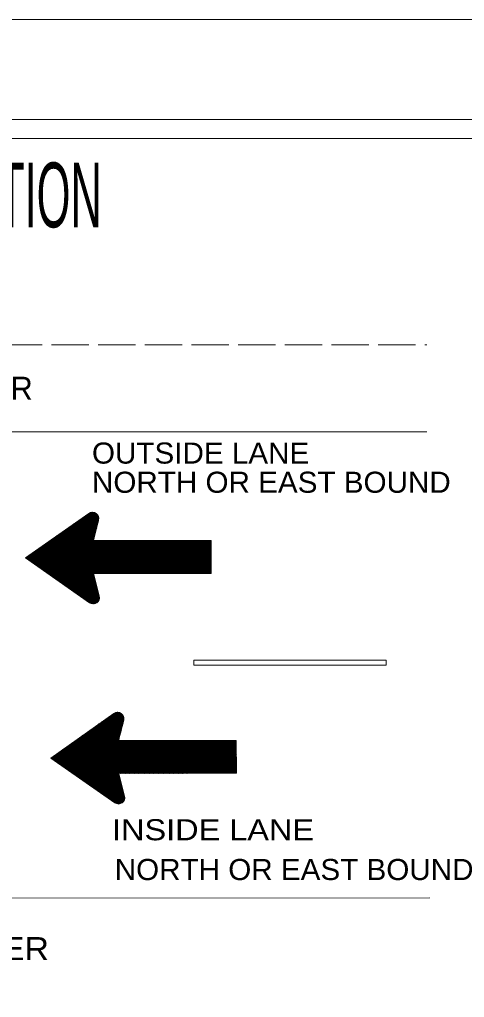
# Model space of a CAD drawing. Extents: x -364 to 1202, y -163 to 406.
# Drawn here: x 824.5 to 953.2, y 115.2 to 398.3 of the extents above; entities that cross this region are included whole.
import ezdxf
from ezdxf.enums import TextEntityAlignment as Align

# ---------------------------------------------------------------- set-up
doc = ezdxf.new("R2010")
doc.units = 0
doc.header["$LTSCALE"] = 1.8
doc.linetypes.add('LONG_DASHED', pattern=[7.5, 6, -1.5])
doc.layers.add('1', color=7, linetype='Continuous', lineweight=13)

msp = doc.modelspace()

# ---------------------------------------------------------------- linework, layer by layer
at = {"layer": '1', "linetype": 'LONG_DASHED'}
msp.add_line((536.747, 304.167), (942.397, 304.167), dxfattribs=at)
at = {"layer": '1'}
for p, q in [((536.747, 278.959), (942.397, 278.959)), ((826.208, 242.498), (844.53, 255.344)), ((829.381, 240.325), (844.257, 255.127)), ((829.553, 240.153), (844.86, 255.52)), ((829.719, 240.105), (845.195, 255.627)), ((829.836, 239.99), (845.521, 255.68)), ((829.938, 239.947), (845.75, 255.68)), ((830.108, 239.82), (845.922, 255.627)), ((830.217, 239.662), (846.135, 255.627)), ((830.345, 239.605), (846.305, 255.52)), ((830.492, 239.489), (846.477, 255.459)), ((830.671, 239.382), (846.635, 255.412)), ((830.775, 239.268), (846.748, 255.244)), ((830.947, 239.268), (846.871, 255.127)), ((831.11, 239.109), (847.032, 254.96)), ((831.283, 239.052), (847.081, 254.848)), ((828.664, 240.775), (840.186, 252.342)), ((828.825, 240.716), (841.02, 252.9)), ((828.995, 240.602), (841.858, 253.406)), ((829.108, 240.436), (842.634, 254.014)), ((829.227, 240.383), (843.463, 254.562)), ((831.394, 238.881), (847.19, 254.733)), ((831.502, 238.77), (847.257, 254.562)), ((831.607, 238.714), (847.362, 254.348)), ((831.78, 238.597), (847.362, 254.186)), ((831.952, 238.487), (847.362, 253.969)), ((832.064, 238.377), (847.362, 253.735)), ((832.224, 238.317), (847.362, 253.456)), ((832.335, 238.27), (847.315, 253.125)), ((832.501, 238.092), (847.19, 252.848)), ((832.618, 237.99), (847.139, 252.504)), ((832.781, 237.933), (847.032, 252.23)), ((827.999, 241.274), (836.232, 249.457)), ((828.161, 241.169), (836.958, 250.065)), ((828.268, 241.046), (837.791, 250.561)), ((828.396, 240.932), (838.622, 251.182)), ((828.499, 240.883), (839.403, 251.741)), ((832.958, 237.823), (846.972, 251.846)), ((833.063, 237.716), (846.871, 251.63)), ((833.171, 237.596), (846.807, 251.234)), ((833.346, 237.545), (846.695, 250.95)), ((833.448, 237.437), (846.695, 250.561)), ((833.618, 237.326), (846.587, 250.279)), ((833.728, 237.205), (846.477, 249.954)), ((833.833, 237.096), (846.41, 249.682)), ((834.062, 237.042), (846.305, 249.284)), ((827.277, 241.768), (832.172, 246.618)), ((827.434, 241.661), (832.958, 247.173)), ((827.605, 241.613), (833.728, 247.776)), ((827.663, 241.489), (834.622, 248.339)), ((827.889, 241.375), (835.395, 248.948)), ((834.18, 236.933), (846.206, 248.999)), ((834.288, 236.87), (846.135, 248.673)), ((834.509, 236.711), (846.079, 248.339)), ((834.622, 236.649), (846.034, 248.06)), ((834.735, 236.542), (845.922, 247.672)), ((834.844, 236.439), (845.922, 247.505)), ((835.012, 236.327), (846.206, 247.505)), ((835.179, 236.267), (846.41, 247.505)), ((835.282, 236.154), (846.695, 247.505)), ((835.395, 236.043), (846.871, 247.505)), ((835.566, 235.983), (847.139, 247.505)), ((835.673, 235.872), (847.362, 247.505)), ((835.845, 235.77), (847.636, 247.505)), ((836.017, 235.645), (847.873, 247.505)), ((836.128, 235.533), (848.14, 247.505)), ((836.3, 235.487), (848.305, 247.505)), ((836.401, 235.372), (848.582, 247.505)), ((836.572, 235.25), (848.817, 247.505)), ((836.675, 235.147), (849.032, 247.505)), ((836.847, 235.042), (849.317, 247.505)), ((836.958, 234.981), (849.533, 247.505)), ((837.129, 234.876), (849.759, 247.505)), ((837.238, 234.759), (850.034, 247.505)), ((837.402, 234.703), (850.254, 247.505)), ((837.572, 234.594), (850.48, 247.505)), ((837.686, 234.489), (850.76, 247.505)), ((837.791, 234.378), (850.981, 247.505)), ((837.965, 234.253), (851.206, 247.505)), ((838.13, 234.208), (851.433, 247.505)), ((838.291, 234.041), (851.645, 247.505)), ((838.401, 233.93), (851.919, 247.505)), ((838.523, 233.864), (852.157, 247.505)), ((838.622, 233.814), (852.429, 247.505)), ((838.792, 233.698), (852.642, 247.505)), ((838.962, 233.596), (852.873, 247.505)), ((839.076, 233.486), (853.097, 247.505)), ((839.246, 233.371), (853.374, 247.505)), ((839.352, 233.314), (853.598, 247.505)), ((839.519, 233.202), (853.868, 247.505)), ((839.686, 233.096), (854.096, 247.505)), ((839.795, 232.985), (854.318, 247.505)), ((839.956, 232.869), (854.546, 247.505)), ((840.079, 232.816), (854.762, 247.505)), ((840.186, 232.699), (854.983, 247.505)), ((840.353, 232.586), (855.264, 247.505)), ((845.922, 237.99), (855.484, 247.505)), ((846.206, 237.99), (855.766, 247.505)), ((846.41, 237.99), (855.981, 247.505)), ((846.695, 237.99), (856.218, 247.505)), ((846.871, 237.99), (856.439, 247.505)), ((847.139, 237.99), (856.708, 247.505)), ((847.362, 237.99), (856.993, 247.505)), ((847.636, 237.99), (857.158, 247.505)), ((847.873, 237.99), (857.377, 247.505)), ((848.14, 237.99), (857.662, 247.505)), ((848.305, 237.99), (857.884, 247.505)), ((848.582, 237.99), (858.104, 247.505)), ((848.753, 237.99), (858.383, 247.505)), ((849.032, 237.99), (858.596, 247.505)), ((849.317, 237.99), (858.823, 247.505)), ((849.477, 237.99), (859.05, 247.505)), ((849.759, 237.99), (859.323, 247.505)), ((850.034, 237.99), (859.554, 247.505)), ((850.254, 237.99), (859.83, 247.505)), ((850.48, 237.99), (860.115, 247.505)), ((850.76, 237.99), (860.331, 247.505)), ((850.981, 237.99), (860.548, 247.505)), ((851.206, 237.99), (860.776, 247.505)), ((851.433, 237.99), (860.991, 247.505)), ((851.645, 237.99), (861.224, 247.505)), ((851.875, 237.99), (861.506, 247.505)), ((852.157, 237.99), (861.713, 247.505)), ((852.429, 237.99), (861.997, 247.505)), ((852.642, 237.99), (862.166, 247.505)), ((852.873, 237.99), (862.448, 247.505)), ((853.097, 237.99), (862.664, 247.505)), ((853.374, 237.99), (862.947, 247.505)), ((853.598, 237.99), (863.175, 247.505)), ((853.868, 237.99), (863.39, 247.505)), ((854.096, 237.99), (863.602, 247.505)), ((854.318, 237.99), (863.886, 247.505)), ((854.546, 237.99), (864.121, 247.505)), ((854.762, 237.99), (864.329, 247.505)), ((854.983, 237.99), (864.613, 247.505)), ((855.264, 237.99), (864.839, 247.505)), ((855.484, 237.99), (865.06, 247.505)), ((855.766, 237.99), (865.28, 247.505)), ((855.981, 237.99), (865.552, 247.505)), ((856.218, 237.99), (865.788, 247.505)), ((856.439, 237.99), (866.063, 247.505)), ((856.708, 237.99), (866.348, 247.505)), ((856.993, 237.99), (866.508, 247.505)), ((857.158, 237.99), (866.785, 247.505)), ((857.377, 237.99), (866.943, 247.505)), ((857.662, 237.99), (867.223, 247.505)), ((857.884, 237.99), (867.453, 247.505)), ((858.104, 237.99), (867.735, 247.505)), ((858.383, 237.99), (867.949, 247.505)), ((858.596, 237.99), (868.18, 247.505)), ((858.823, 237.99), (868.398, 247.505)), ((859.05, 237.99), (868.677, 247.505)), ((859.323, 237.99), (868.897, 247.505)), ((859.554, 237.99), (869.126, 247.505)), ((859.83, 237.99), (869.409, 247.505)), ((860.115, 237.99), (869.623, 247.505)), ((860.331, 237.99), (869.853, 247.505)), ((860.492, 237.99), (870.066, 247.505)), ((860.776, 237.99), (870.351, 247.505)), ((860.991, 237.99), (870.566, 247.505)), ((861.224, 237.99), (870.851, 247.505)), ((861.506, 237.99), (871.009, 247.505)), ((861.713, 237.99), (871.288, 247.505)), ((861.937, 237.99), (871.518, 247.505)), ((862.166, 237.99), (871.791, 247.505)), ((862.448, 237.99), (872.015, 247.505)), ((862.664, 237.99), (872.237, 247.505)), ((862.947, 237.99), (872.465, 247.505)), ((863.105, 237.99), (872.68, 247.505)), ((863.39, 237.99), (872.964, 247.505)), ((863.602, 237.99), (873.189, 247.505)), ((863.886, 237.99), (873.472, 247.505)), ((864.121, 237.99), (873.691, 247.505)), ((864.329, 237.99), (873.963, 247.505)), ((864.613, 237.99), (874.171, 247.505)), ((864.839, 237.99), (874.408, 247.505)), ((865.06, 237.99), (874.629, 247.505)), ((865.28, 237.99), (874.902, 247.505)), ((865.552, 237.99), (875.081, 247.505)), ((865.788, 237.99), (875.356, 247.505)), ((866.063, 237.99), (875.568, 247.505)), ((866.284, 237.99), (875.852, 247.505)), ((866.508, 237.99), (876.023, 247.505)), ((866.785, 237.99), (876.294, 247.505)), ((866.943, 237.99), (876.581, 247.505)), ((867.223, 237.99), (876.748, 247.505)), ((867.453, 237.99), (877.013, 247.505)), ((867.667, 237.99), (877.245, 247.505)), ((867.949, 237.99), (877.472, 247.505)), ((868.18, 237.99), (877.744, 247.505)), ((868.398, 237.99), (877.968, 247.505)), ((868.677, 237.99), (878.241, 247.505)), ((868.897, 237.99), (878.477, 247.505)), ((869.126, 237.99), (878.753, 247.505)), ((869.409, 237.99), (878.911, 247.505)), ((869.623, 237.99), (879.138, 247.505)), ((869.853, 237.99), (879.421, 247.505)), ((870.066, 237.99), (879.696, 247.505)), ((870.351, 237.99), (879.92, 247.505)), ((870.566, 237.99), (879.92, 247.33)), ((870.79, 237.99), (879.92, 247.059)), ((871.009, 237.99), (879.92, 246.832)), ((871.288, 237.99), (879.92, 246.563)), ((871.518, 237.99), (879.92, 246.276)), ((826.599, 242.269), (828.161, 243.834)), ((826.722, 242.172), (828.95, 244.329)), ((826.826, 242.042), (829.719, 244.953)), ((826.936, 241.999), (830.56, 245.505)), ((827.109, 241.892), (831.394, 246.065)), ((871.791, 237.99), (879.92, 246.107)), ((872.015, 237.99), (879.92, 245.89)), ((872.237, 237.99), (879.92, 245.61)), ((872.465, 237.99), (879.92, 245.39)), ((872.68, 237.99), (879.92, 245.106)), ((872.909, 237.99), (879.92, 244.883)), ((873.189, 237.99), (879.92, 244.612)), ((873.472, 237.99), (879.92, 244.394)), ((873.691, 237.99), (879.92, 244.225)), ((873.963, 237.99), (879.92, 243.947)), ((874.128, 237.99), (879.92, 243.719)), ((844.752, 229.523), (826.208, 242.498)), ((826.322, 242.443), (826.495, 242.662)), ((826.441, 242.326), (827.333, 243.225)), ((874.408, 237.99), (879.92, 243.435)), ((874.629, 237.99), (879.92, 243.225)), ((874.902, 237.99), (879.92, 242.945)), ((875.081, 237.99), (879.92, 242.726)), ((875.356, 237.99), (879.92, 242.498)), ((875.568, 237.99), (879.92, 242.269)), ((875.852, 237.99), (879.92, 241.999)), ((876.023, 237.99), (879.92, 241.837)), ((876.294, 237.99), (879.92, 241.554)), ((876.581, 237.99), (879.92, 241.33)), ((876.748, 237.99), (879.92, 241.046)), ((877.013, 237.99), (879.92, 240.82)), ((840.466, 232.538), (845.861, 237.823)), ((877.245, 237.99), (879.92, 240.602)), ((877.472, 237.99), (879.92, 240.325)), ((877.744, 237.99), (879.92, 240.105)), ((877.968, 237.99), (879.92, 239.883)), ((878.241, 237.99), (879.92, 239.605)), ((878.477, 237.99), (879.92, 239.382)), ((878.694, 237.99), (879.92, 239.155)), ((878.911, 237.99), (879.92, 238.881)), ((879.138, 237.99), (879.92, 238.714)), ((879.421, 237.99), (879.92, 238.428)), ((879.696, 237.99), (879.92, 238.218)), ((879.868, 237.99), (879.92, 237.99)), ((840.633, 232.367), (845.922, 237.716)), ((840.738, 232.265), (845.975, 237.488)), ((840.911, 232.201), (846.034, 237.326)), ((841.02, 232.089), (846.079, 237.096)), ((841.188, 232.031), (846.135, 236.933)), ((841.347, 231.869), (846.206, 236.711)), ((841.521, 231.756), (846.206, 236.542)), ((841.631, 231.698), (846.305, 236.327)), ((841.747, 231.588), (846.305, 236.154)), ((841.906, 231.471), (846.352, 235.983)), ((842.03, 231.428), (846.41, 235.77)), ((842.175, 231.321), (846.41, 235.603)), ((842.303, 231.256), (846.529, 235.429)), ((842.459, 231.142), (846.587, 235.25)), ((842.575, 230.973), (846.587, 235.042)), ((842.738, 230.913), (846.695, 234.876)), ((842.905, 230.81), (846.695, 234.649)), ((843.021, 230.7), (846.748, 234.489)), ((843.139, 230.583), (846.871, 234.253)), ((843.296, 230.54), (846.871, 234.096)), ((843.463, 230.475), (846.916, 233.93)), ((843.567, 230.313), (846.972, 233.698)), ((843.747, 230.205), (847.032, 233.486)), ((843.851, 230.14), (847.032, 233.314)), ((843.972, 230.031), (847.081, 233.152)), ((844.078, 229.922), (847.139, 232.92)), ((844.297, 229.809), (847.19, 232.816)), ((844.411, 229.756), (847.257, 232.538)), ((844.58, 229.65), (847.315, 232.367)), ((844.684, 229.523), (847.362, 232.201)), ((844.86, 229.422), (847.362, 232.031)), ((845.016, 229.376), (847.469, 231.805)), ((845.195, 229.311), (847.525, 231.647)), ((845.363, 229.247), (847.525, 231.428)), ((845.581, 229.196), (847.595, 231.256)), ((845.806, 229.14), (847.595, 230.973)), ((846.079, 229.196), (847.595, 230.7)), ((846.41, 229.311), (847.469, 230.419)), ((846.916, 229.582), (847.19, 229.866)), ((833.513, 184.556), (851.805, 197.446)), ((836.291, 182.667), (849.135, 195.494)), ((836.412, 182.507), (849.91, 196.1)), ((836.528, 182.438), (850.738, 196.663)), ((836.684, 182.381), (851.524, 197.217)), ((836.86, 182.224), (852.129, 197.613)), ((837.021, 182.171), (852.464, 197.718)), ((837.135, 182.052), (852.787, 197.782)), ((837.242, 182.008), (853.025, 197.782)), ((837.411, 181.884), (853.187, 197.718)), ((837.522, 181.726), (853.409, 197.718)), ((837.642, 181.674), (853.581, 197.613)), ((837.795, 181.553), (853.753, 197.561)), ((837.973, 181.46), (853.908, 197.501)), ((838.077, 181.333), (854.024, 197.344)), ((838.255, 181.333), (854.137, 197.222)), ((838.408, 181.175), (854.311, 197.058)), ((838.588, 181.112), (854.364, 196.946)), ((838.699, 180.942), (854.473, 196.823)), ((838.806, 180.828), (854.536, 196.669)), ((838.913, 180.78), (854.643, 196.454)), ((839.086, 180.662), (854.643, 196.278)), ((839.259, 180.562), (854.643, 196.061)), ((839.369, 180.452), (854.643, 195.826)), ((839.53, 180.394), (854.643, 195.55)), ((835.566, 183.117), (845.074, 192.639)), ((835.692, 183.007), (845.908, 193.262)), ((835.8, 182.939), (846.678, 193.82)), ((835.973, 182.839), (847.469, 194.43)), ((836.128, 182.775), (848.296, 194.987)), ((839.641, 180.337), (854.59, 195.23)), ((839.812, 180.178), (854.473, 194.946)), ((839.923, 180.064), (854.42, 194.604)), ((840.086, 180.006), (854.311, 194.34)), ((840.26, 179.893), (854.253, 193.935)), ((840.371, 179.788), (854.146, 193.72)), ((840.476, 179.668), (854.082, 193.329)), ((840.651, 179.609), (853.979, 193.05)), ((840.755, 179.507), (853.979, 192.659)), ((834.908, 183.662), (841.02, 189.852)), ((834.962, 183.556), (841.91, 190.411)), ((835.191, 183.439), (842.687, 191.034)), ((835.292, 183.339), (843.517, 191.531)), ((835.463, 183.222), (844.242, 192.141)), ((840.921, 179.396), (853.868, 192.387)), ((841.039, 179.274), (853.765, 192.049)), ((841.146, 179.172), (853.694, 191.771)), ((841.364, 179.111), (853.585, 191.374)), ((841.486, 178.997), (853.49, 191.104)), ((841.597, 178.953), (853.425, 190.768)), ((841.82, 178.787), (853.366, 190.43)), ((841.929, 178.714), (853.321, 190.156)), ((842.04, 178.606), (853.209, 189.76)), ((874.254, 180.133), (883.868, 189.657)), ((874.969, 180.128), (884.532, 189.657)), ((875.253, 180.133), (884.758, 189.657)), ((875.482, 180.128), (885.039, 189.657)), ((875.703, 180.128), (885.259, 189.657)), ((875.981, 180.128), (885.533, 189.657)), ((876.201, 180.133), (885.766, 189.657)), ((876.432, 180.133), (886.041, 189.657)), ((876.713, 180.133), (886.197, 189.657)), ((876.926, 180.133), (886.424, 189.657)), ((877.158, 180.133), (886.708, 189.657)), ((877.368, 180.133), (886.981, 189.661)), ((877.654, 180.134), (887.203, 189.657)), ((834.128, 184.103), (837.013, 187.018)), ((834.24, 184.057), (837.848, 187.574)), ((834.402, 183.95), (838.678, 188.127)), ((834.572, 183.836), (839.458, 188.691)), ((834.729, 183.721), (840.242, 189.247)), ((842.146, 178.507), (853.209, 189.597)), ((842.323, 178.405), (853.491, 189.597)), ((842.496, 178.343), (853.7, 189.597)), ((842.588, 178.228), (853.984, 189.597)), ((842.705, 178.12), (854.154, 189.6)), ((842.876, 178.063), (854.431, 189.6)), ((842.984, 177.958), (854.648, 189.6)), ((843.152, 177.846), (854.932, 189.6)), ((843.326, 177.717), (855.161, 189.6)), ((843.433, 177.619), (855.426, 189.6)), ((843.612, 177.561), (855.594, 189.6)), ((843.717, 177.45), (855.87, 189.6)), ((843.879, 177.338), (856.098, 189.6)), ((843.989, 177.228), (856.313, 189.6)), ((844.165, 177.123), (856.599, 189.6)), ((844.271, 177.061), (856.82, 189.611)), ((844.44, 176.952), (857.047, 189.611)), ((844.544, 176.844), (857.331, 189.611)), ((844.716, 176.785), (857.541, 189.6)), ((844.881, 176.671), (857.774, 189.6)), ((844.997, 176.561), (858.047, 189.6)), ((845.103, 176.451), (858.268, 189.611)), ((845.271, 176.342), (858.49, 189.611)), ((845.441, 176.297), (858.718, 189.611)), ((845.61, 176.117), (858.928, 189.614)), ((845.718, 176.012), (859.21, 189.611)), ((845.836, 175.955), (859.441, 189.614)), ((845.941, 175.9), (859.718, 189.614)), ((846.105, 175.779), (859.929, 189.611)), ((846.276, 175.671), (860.161, 189.611)), ((846.388, 175.56), (860.383, 189.611)), ((846.559, 175.452), (860.664, 189.611)), ((846.671, 175.402), (860.884, 189.614)), ((846.832, 175.279), (861.155, 189.614)), ((846.992, 175.176), (861.394, 189.614)), ((847.104, 175.074), (861.606, 189.614)), ((847.272, 174.945), (861.837, 189.614)), ((847.396, 174.903), (862.05, 189.614)), ((847.501, 174.79), (862.268, 189.614)), ((847.67, 174.669), (862.548, 189.614)), ((853.228, 180.093), (862.767, 189.614)), ((853.512, 180.09), (863.058, 189.614)), ((853.719, 180.09), (863.269, 189.614)), ((854.003, 180.093), (863.506, 189.615)), ((854.175, 180.09), (863.727, 189.615)), ((854.446, 180.09), (863.996, 189.615)), ((854.665, 180.093), (864.281, 189.615)), ((854.945, 180.093), (864.45, 189.615)), ((855.176, 180.093), (864.665, 189.615)), ((855.446, 180.093), (864.95, 189.615)), ((855.609, 180.09), (865.167, 189.615)), ((855.889, 180.093), (865.393, 189.615)), ((856.064, 180.093), (865.677, 189.615)), ((856.336, 180.093), (865.887, 189.621)), ((856.62, 180.096), (866.113, 189.621)), ((856.781, 180.096), (866.341, 189.615)), ((857.062, 180.093), (866.615, 189.621)), ((857.345, 180.093), (866.844, 189.615)), ((857.559, 180.096), (867.121, 189.621)), ((857.787, 180.096), (867.398, 189.621)), ((858.063, 180.096), (867.618, 189.621)), ((858.286, 180.096), (867.833, 189.621)), ((858.509, 180.096), (868.064, 189.621)), ((858.736, 180.096), (868.278, 189.621)), ((858.949, 180.096), (868.508, 189.633)), ((859.183, 180.096), (868.791, 189.621)), ((859.463, 180.096), (868.997, 189.633)), ((859.74, 180.096), (869.286, 189.633)), ((859.947, 180.096), (869.455, 189.621)), ((860.177, 180.108), (869.729, 189.621)), ((860.404, 180.108), (869.955, 189.633)), ((860.685, 180.108), (870.234, 189.621)), ((860.903, 180.108), (870.461, 189.633)), ((861.173, 180.108), (870.677, 189.633)), ((861.402, 180.108), (870.895, 189.633)), ((861.623, 180.108), (871.172, 189.633)), ((861.849, 180.108), (871.411, 189.633)), ((862.068, 180.108), (871.616, 189.633)), ((862.288, 180.109), (871.9, 189.633)), ((862.566, 180.108), (872.125, 189.633)), ((862.789, 180.109), (872.344, 189.633)), ((863.071, 180.109), (872.569, 189.633)), ((863.286, 180.109), (872.838, 189.633)), ((863.525, 180.108), (873.076, 189.633)), ((863.744, 180.109), (873.351, 189.633)), ((864.014, 180.108), (873.636, 189.633)), ((864.298, 180.109), (873.792, 189.633)), ((864.466, 180.109), (874.076, 189.633)), ((864.681, 180.109), (874.235, 189.633)), ((864.967, 180.109), (874.513, 189.633)), ((865.188, 180.111), (874.738, 189.633)), ((865.409, 180.109), (875.016, 189.633)), ((865.7, 180.111), (875.23, 189.633)), ((865.906, 180.109), (875.467, 189.64)), ((866.131, 180.109), (875.692, 189.64)), ((866.357, 180.111), (875.964, 189.64)), ((866.632, 180.111), (876.183, 189.64)), ((866.863, 180.111), (876.413, 189.64)), ((867.134, 180.111), (876.693, 189.64)), ((867.418, 180.111), (876.912, 189.64)), ((867.635, 180.111), (877.139, 189.64)), ((867.796, 180.111), (877.356, 189.64)), ((868.081, 180.111), (877.639, 189.64)), ((868.296, 180.111), (877.853, 189.64)), ((868.529, 180.111), (878.136, 189.64)), ((868.814, 180.111), (878.296, 189.64)), ((869.019, 180.111), (878.578, 189.646)), ((869.244, 180.119), (878.805, 189.646)), ((869.474, 180.119), (879.078, 189.646)), ((869.751, 180.119), (879.301, 189.64)), ((869.973, 180.119), (879.521, 189.646)), ((870.249, 180.119), (879.754, 189.646)), ((870.409, 180.119), (879.967, 189.646)), ((870.692, 180.119), (880.252, 189.646)), ((870.907, 180.119), (880.474, 189.646)), ((871.19, 180.119), (880.756, 189.646)), ((871.428, 180.119), (880.977, 189.655)), ((871.645, 180.119), (881.247, 189.655)), ((871.929, 180.119), (881.454, 189.655)), ((872.146, 180.128), (881.696, 189.646)), ((872.364, 180.128), (881.917, 189.646)), ((872.588, 180.119), (882.196, 189.646)), ((872.855, 180.128), (882.375, 189.655)), ((873.092, 180.119), (882.644, 189.655)), ((873.367, 180.128), (882.856, 189.655)), ((873.589, 180.128), (883.14, 189.655)), ((873.815, 180.128), (883.313, 189.655)), ((874.09, 180.128), (883.584, 189.655)), ((874.527, 180.128), (884.041, 189.655)), ((874.757, 180.133), (884.307, 189.655)), ((877.868, 180.133), (887.207, 189.488)), ((878.095, 180.133), (887.207, 189.213)), ((878.322, 180.134), (887.207, 188.992)), ((878.593, 180.133), (887.207, 188.711)), ((878.821, 180.134), (887.207, 188.431)), ((879.096, 180.134), (887.207, 188.267)), ((879.32, 180.134), (887.207, 188.04)), ((879.539, 180.134), (887.207, 187.772)), ((879.767, 180.141), (887.207, 187.541)), ((879.984, 180.134), (887.207, 187.269)), ((880.21, 180.134), (887.214, 187.056)), ((852.074, 171.614), (833.513, 184.556)), ((833.618, 184.5), (833.79, 184.727)), ((833.74, 184.382), (834.622, 185.283)), ((833.895, 184.336), (835.459, 185.892)), ((834.02, 184.227), (836.244, 186.399)), ((880.493, 180.134), (887.214, 186.774)), ((880.777, 180.141), (887.214, 186.555)), ((880.995, 180.134), (887.214, 186.381)), ((881.268, 180.134), (887.214, 186.103)), ((881.433, 180.141), (887.214, 185.88)), ((881.715, 180.141), (887.221, 185.595)), ((881.934, 180.141), (887.214, 185.383)), ((882.211, 180.141), (887.221, 185.1)), ((882.389, 180.141), (887.214, 184.883)), ((882.661, 180.141), (887.214, 184.645)), ((882.871, 180.141), (887.221, 184.427)), ((883.156, 180.141), (887.221, 184.147)), ((883.331, 180.141), (887.214, 183.988)), ((883.6, 180.141), (887.221, 183.704)), ((883.883, 180.141), (887.221, 183.488)), ((884.05, 180.151), (887.221, 183.203)), ((884.332, 180.151), (887.222, 182.974)), ((884.559, 180.151), (887.221, 182.76)), ((884.777, 180.141), (887.221, 182.48)), ((885.054, 180.151), (887.221, 182.257)), ((885.276, 180.151), (887.221, 182.037)), ((885.551, 180.151), (887.221, 181.761)), ((885.782, 180.151), (887.222, 181.549)), ((885.998, 180.151), (887.222, 181.315)), ((847.786, 174.622), (853.169, 179.918)), ((847.953, 174.45), (853.228, 179.81)), ((848.054, 174.341), (853.285, 179.582)), ((848.228, 174.29), (853.339, 179.417)), ((848.338, 174.18), (853.389, 179.201)), ((848.505, 174.121), (853.443, 179.025)), ((848.66, 173.953), (853.512, 178.811)), ((848.833, 173.843), (853.511, 178.632)), ((848.944, 173.786), (853.619, 178.423)), ((886.213, 180.151), (887.222, 181.036)), ((886.442, 180.152), (887.222, 180.873)), ((886.725, 180.152), (887.221, 180.593)), ((887.004, 180.151), (887.222, 180.379)), ((887.176, 180.151), (887.222, 180.152)), ((849.067, 173.679), (853.612, 178.246)), ((849.228, 173.56), (853.665, 178.087)), ((849.344, 173.511), (853.722, 177.861)), ((849.491, 173.402), (853.722, 177.696)), ((849.626, 173.342), (853.843, 177.533)), ((849.778, 173.232), (853.898, 177.355)), ((849.899, 173.063), (853.898, 177.142)), ((850.055, 173.004), (854.007, 176.967)), ((850.225, 172.899), (854.007, 176.742)), ((850.338, 172.788), (854.066, 176.582)), ((850.457, 172.675), (854.182, 176.354)), ((850.61, 172.621), (854.182, 176.186)), ((850.787, 172.579), (854.221, 176.028)), ((850.887, 172.404), (854.291, 175.789)), ((851.07, 172.295), (854.352, 175.579)), ((851.18, 172.23), (854.352, 175.423)), ((851.288, 172.123), (854.398, 175.244)), ((851.398, 172.012), (854.453, 175.018)), ((851.611, 171.893), (854.51, 174.922)), ((851.733, 171.847), (854.574, 174.627)), ((851.901, 171.742), (854.629, 174.465)), ((852.006, 171.607), (854.677, 174.299)), ((852.181, 171.513), (854.677, 174.13)), ((852.342, 171.467), (854.785, 173.912)), ((852.516, 171.407), (854.845, 173.738)), ((852.688, 171.34), (854.845, 173.517)), ((852.901, 171.286), (854.911, 173.357)), ((853.125, 171.238), (854.915, 173.074)), ((853.402, 171.286), (854.915, 172.799)), ((853.738, 171.407), (854.789, 172.514)), ((854.234, 171.68), (854.518, 171.966)), ((539.126, 143.787), (943.213, 144.067))]:
    msp.add_line(p, q, dxfattribs=at)
for points in [[(1202.332, 398.319), (1202.332, -162.681), (476.333, -162.681), (476.333, 398.319)], [(489.502, -140.703), (1171.996, -140.703), (1171.996, 369.378), (489.502, 369.378)], [(1167.588, 363.859), (496.56, 363.859), (496.56, -136.862), (1167.588, -136.862)], [(874.928, 212.85), (930.58, 212.85), (930.58, 211.46), (874.928, 211.46)]]:
    msp.add_lwpolyline(points, close=True, dxfattribs=at)
for points in [[(847.362, 253.406), (845.861, 247.505), (879.92, 247.505), (879.92, 237.99), (845.861, 237.99), (847.525, 231.471)], [(854.643, 195.498), (853.154, 189.6), (887.203, 189.657), (887.222, 180.152), (853.173, 180.09), (854.846, 173.561)]]:
    msp.add_lwpolyline(points, dxfattribs=at)
for centre, start, end in [((845.599, 253.869), 345.49851, 125.13712), ((845.781, 231.011), 234.98548, 14.71405), ((852.878, 195.966), 345.60513, 125.24374), ((853.103, 173.108), 235.09209, 14.82067)]:
    msp.add_arc(centre, 1.815, start, end, dxfattribs=at)

# ---------------------------------------------------------------- texts
for s, height, width, p in [('FOUR LANE TYPE "O" INSTALLATION', 18.78, 0.5, (736.708, 338.158)), ('INSIDE SHOULDER', 6.678, 1.1, (787.973, 126.04))]:
    msp.add_text(s, height=height, dxfattribs=dict(at, width=width)).set_placement(p, align=Align.CENTER)
msp.add_text('OUTSIDE SHOULDER', height=6.678, dxfattribs=at).set_placement((782.412, 288.245), align=Align.CENTER)
for s, width, p in [('OUTSIDE LANE', 1.05, (845.434, 269.781)), ('NORTH OR EAST BOUND', 1.05, (845.434, 261.334)), ('INSIDE LANE', 1.15, (851.253, 160.748)), ('NORTH OR EAST BOUND', 1.05, (852.021, 149.229))]:
    msp.add_text(s, height=6.106, dxfattribs=dict(at, width=width)).set_placement(p)

doc.saveas('drawing.dxf')
